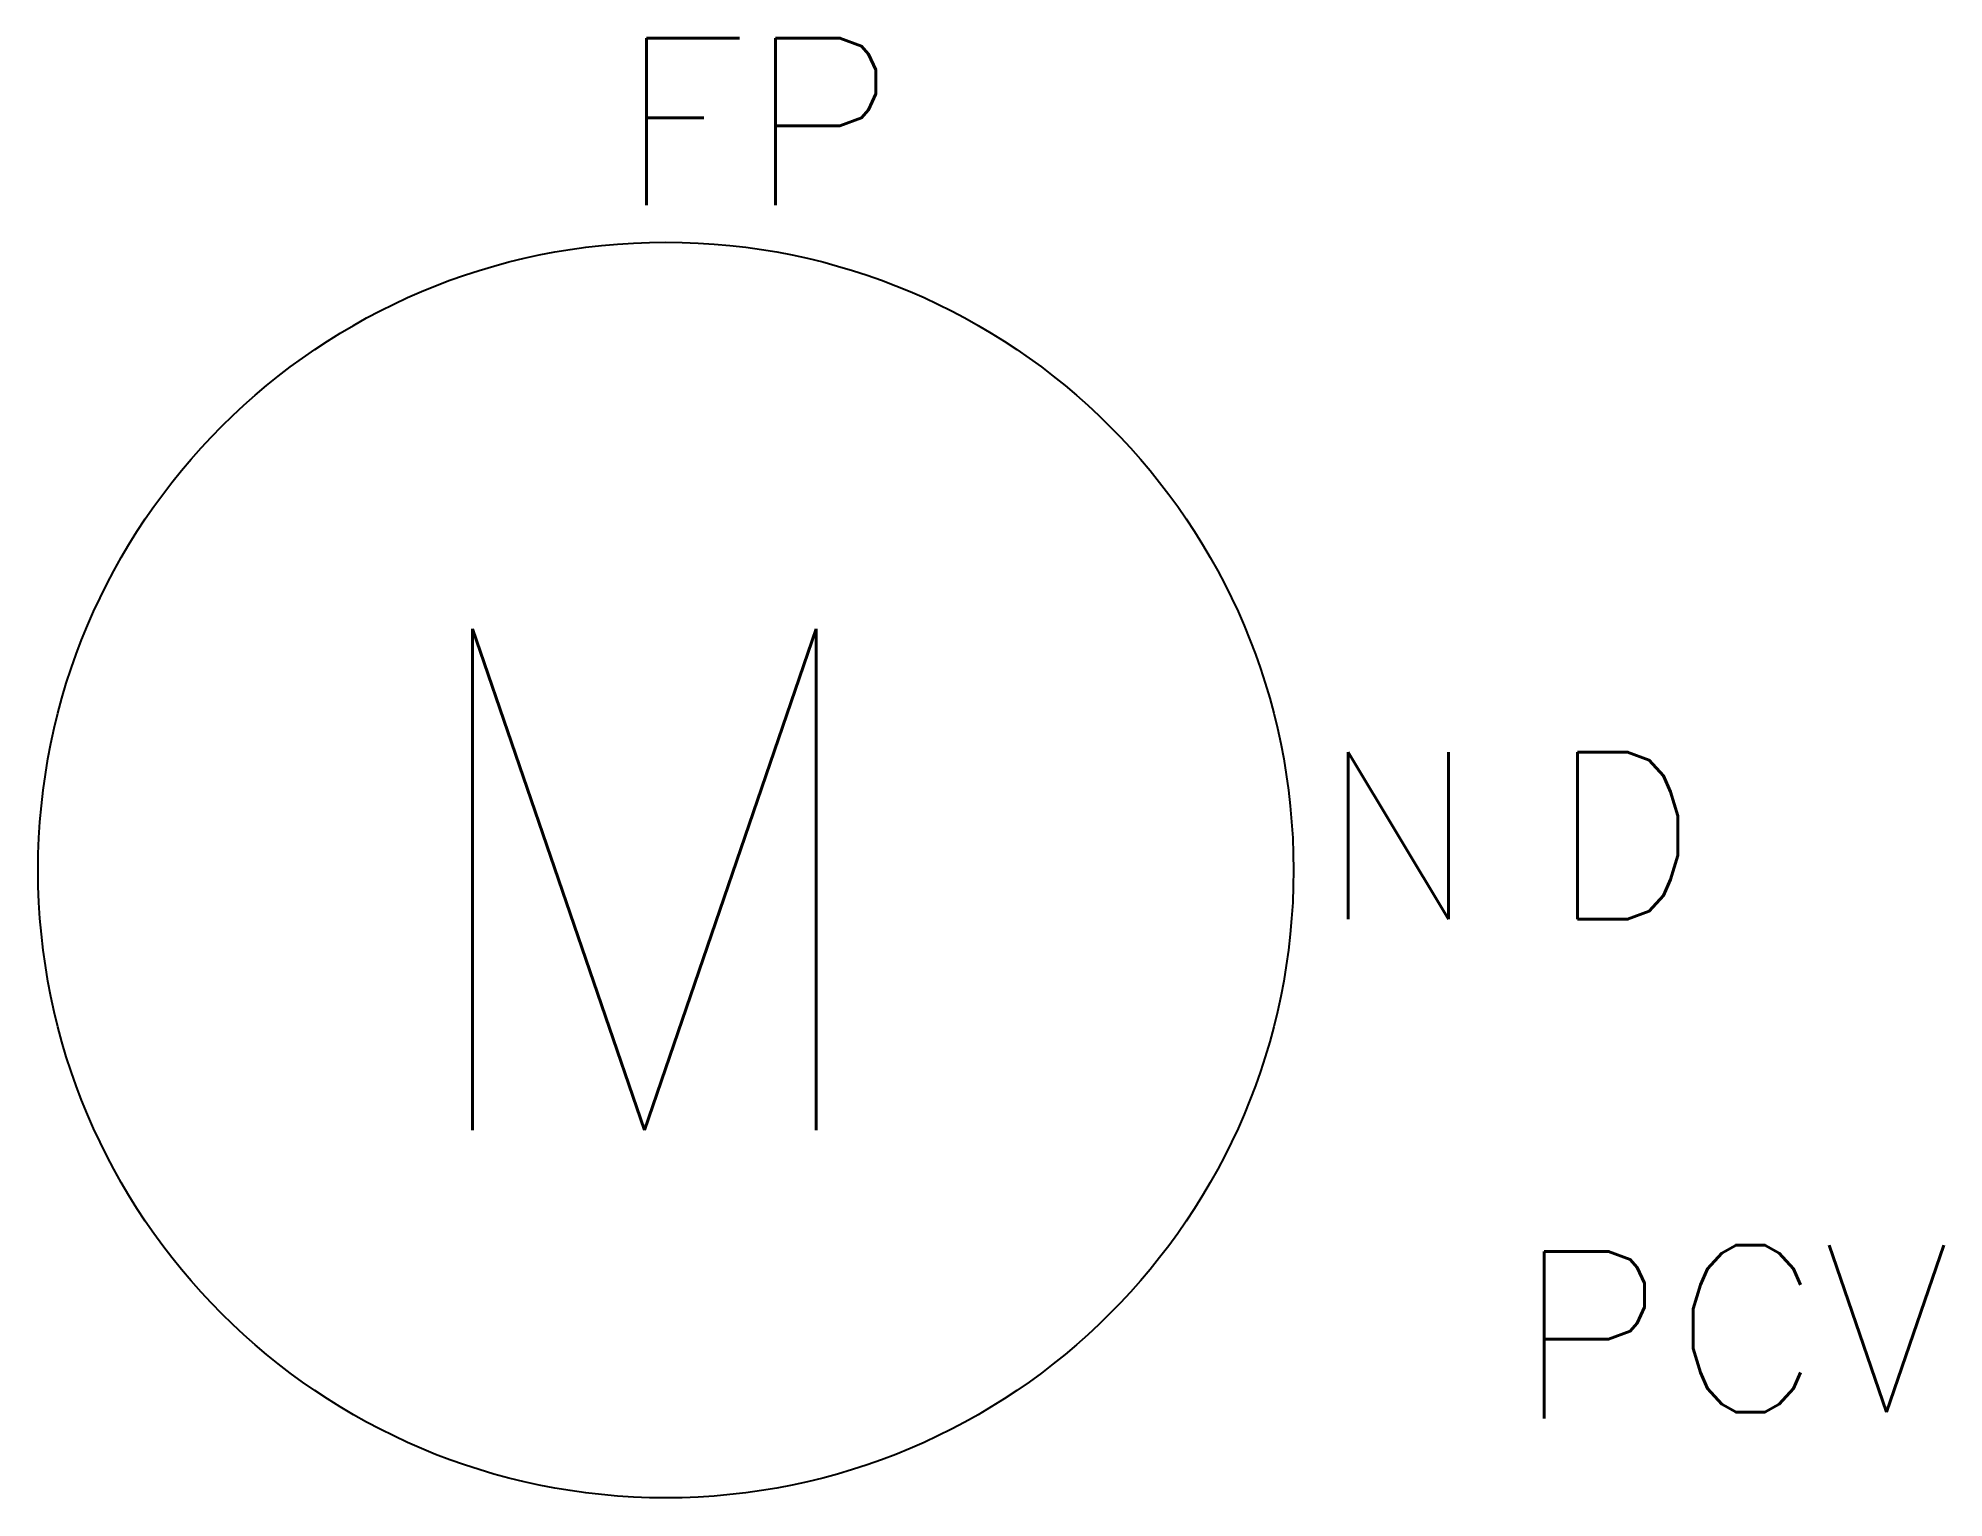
# Model space of a CAD drawing. Extents: x -0.282 to 0.574, y -0.282 to 0.373.
import ezdxf
from ezdxf.enums import TextEntityAlignment as Align

# ---------------------------------------------------------------- set-up
doc = ezdxf.new("R2010")
doc.units = 0
doc.header["$MEASUREMENT"] = 0
doc.layers.add('MOTORES', color=1, linetype='CONTINUOUS')
doc.styles.add('ROMANS', font='ROMANS.SHX', dxfattribs={"height": 0.075})

msp = doc.modelspace()

# ---------------------------------------------------------------- linework, layer by layer
at = {"layer": 'MOTORES'}
msp.add_circle((0, 0), 0.28168, dxfattribs=at)

# ---------------------------------------------------------------- texts
at = {"layer": 'MOTORES', "style": 'ROMANS'}
for s, height, p in [('M', 0.225, (-0.12533, -0.11676)), ('CV', 0.075, (0.4514, -0.24325))]:
    msp.add_text(s, height=height, dxfattribs=at).set_placement(p)
for tag, p, s, flags in [('FP', (-0.02153, 0.29823), '1.0', 13), ('N', (0.29337, -0.02208), '', 4), ('D', (0.39628, -0.02208), '', 5)]:
    msp.add_attdef(tag, p, s, height=0.075, dxfattribs=dict(at, flags=flags))
at = {"layer": 'MOTORES', "style": 'ROMANS', "flags": 12}
msp.add_attdef('P', text='', height=0.075, dxfattribs=at).set_placement((0.44882, -0.24612), align=Align.RIGHT)

doc.saveas('drawing.dxf')
